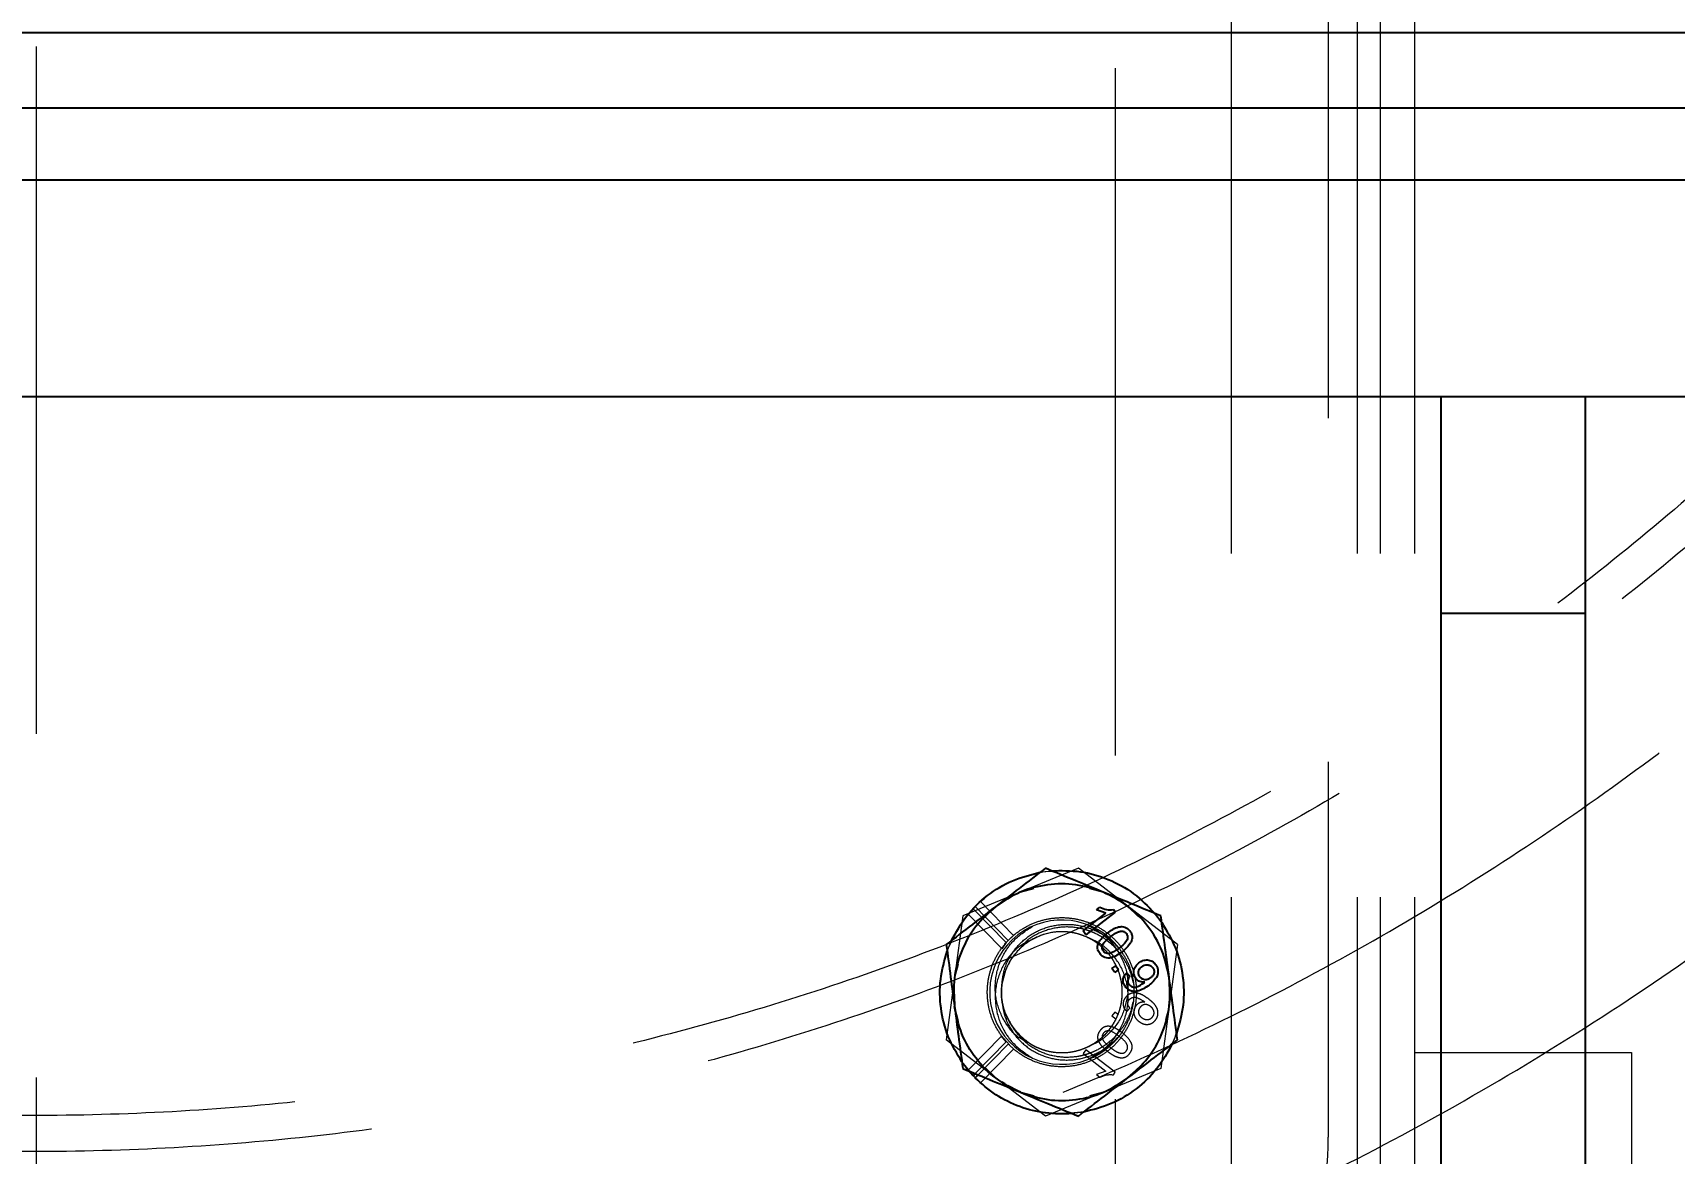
# Model space of a CAD drawing. Header units: millimetres. Extents: x 1293 to 41893, y 1011 to 26911.
# Drawn here: x 11473.7 to 11625.3, y 6521.3 to 6624.8 of the extents above; entities that cross this region are included whole.
import ezdxf

# ---------------------------------------------------------------- set-up
doc = ezdxf.new("R2010")
doc.units = ezdxf.units.MM
doc.header["$LTSCALE"] = 50
doc.linetypes.add('HIDDEN', pattern=[1.905, 1.27, -0.635])
doc.layers.add('CAPA_1', color=7, linetype='Continuous')
doc.layers.add('MAQUINAS', color=11, linetype='Continuous')
doc.styles.add('SLDTEXTSTYLE0', font='TXT', dxfattribs={"width": 0.75})
doc.dimstyles.new('SLDDIMSTYLE0', dxfattribs={"dimtxt": 100, "dimasz": 100, "dimexe": 0, "dimexo": 0.0625, "dimgap": 25, "dimtad": 2, "dimdec": 0, "dimlfac": 1.5, "dimrnd": 1e-09, "dimzin": 12, "dimdsep": 46, "dimtxsty": 'SLDTEXTSTYLE0', "dimsah": 1, "dimcen": 0.09, "dimadec": 0, "dimazin": 3, "dimtfac": 1, "dimtdec": 0, "dimtofl": 0, "dimtmove": 0, "dimatfit": 3, "dimfxl": 1, "dimfrac": 2, "dimtolj": 1, "dimtzin": 12, "dimarcsym": 0})

# ---------------------------------------------------------------- blocks, each defined once
blk = doc.blocks.new('_D_5')
at = {"layer": 'CAPA_1', "transparency": 16777216}
for p, q in [((11574.4, 7831.18), (17588.06, 7831.18)), ((17538.06, 7831.18), (17538.06, 4708.49)), ((16485.16, 4708.49), (17588.06, 4708.49))]:
    blk.add_line(p, q, dxfattribs=at)
for points in [[(17538.06, 7831.18), (17522.68, 7731.18), (17553.45, 7731.18)], [(17538.06, 4708.49), (17553.45, 4808.49), (17522.68, 4808.49)]]:
    blk.add_solid(points, dxfattribs=at)
at = {"layer": 'CAPA_1', "transparency": 16777216, "insert": (17409.15, 6122.06), "char_height": 100, "attachment_point": 1, "rotation": 90, "style": 'SLDTEXTSTYLE0'}
blk.add_mtext('4684', dxfattribs=at)
blk = doc.blocks.new('_D_15')
at = {"layer": 'CAPA_1', "transparency": 16777216}
for p, q in [((6530.12, 8742.38), (6530.12, 9415.65)), ((16745.16, 6492), (16745.16, 9415.65)), ((6530.12, 9365.65), (16745.16, 9365.65))]:
    blk.add_line(p, q, dxfattribs=at)
for points in [[(6530.12, 9365.65), (6630.12, 9350.26), (6630.12, 9381.03)], [(16745.16, 9365.65), (16645.16, 9381.03), (16645.16, 9350.26)]]:
    blk.add_solid(points, dxfattribs=at)
at = {"layer": 'CAPA_1', "transparency": 16777216, "insert": (11452.92, 9494.55), "char_height": 100, "attachment_point": 1, "style": 'SLDTEXTSTYLE0'}
blk.add_mtext('15323', dxfattribs=at)

msp = doc.modelspace()

# ---------------------------------------------------------------- linework, layer by layer
at = {"color": 1, "linetype": 'HIDDEN', "lineweight": 18}
for p, q in [((11584.4054871, 6481.4522048), (11584.4054871, 6979.7855382)), ((11596.0471537, 6481.4522048), (11596.0471537, 6979.7855382)), ((11598.1638204, 6481.4522048), (11598.1638204, 6979.7855382)), ((11601.3388204, 6481.4522048), (11601.3388204, 6979.7855382)), ((11593.3388204, 6938.4522048), (11593.3388204, 6522.7855382)), ((11573.6721537, 6462.7855382), (11573.6721537, 6758.1188715)), ((11474.0054871, 6464.7855382), (11474.0054871, 6684.7862958)), ((11601.3388204, 6530.6188715), (11621.3388204, 6530.6188715)), ((11621.3388204, 6530.6188715), (11621.3388204, 6515.9105382))]:
    msp.add_line(p, q, dxfattribs=at)
msp.add_arc((11560.0054871, 6522.7855382), 33.3333333, 270, 0, dxfattribs=at)
at = {"layer": 'MAQUINAS', "linetype": 'Continuous', "lineweight": 25}
for p, q in [((11699.0054871, 6624.7855382), (11248.3388204, 6624.7855382)), ((11203.7268228, 6617.8435736), (11705.2958163, 6617.8435736)), ((11705.2958163, 6611.1769069), (11157.0601562, 6611.1769069)), ((11705.2958163, 6591.1769069), (11157.0601562, 6591.1769069)), ((11603.7268228, 6591.1769069), (11603.7268228, 6423.7929069)), ((11617.0601562, 6591.1769069), (11617.0601562, 6423.7929069)), ((11603.7268228, 6571.1769069), (11617.0601562, 6571.1769069)), ((11571.9129021, 6543.7819405), (11572.2336186, 6544.028815)), ((11572.7950153, 6543.4636933), (11571.9129021, 6543.7819405)), ((11573.489451, 6543.8008667), (11573.6618447, 6543.5769087)), ((11570.6804603, 6541.8359953), (11572.7950153, 6543.4636933)), ((11573.6618447, 6543.5769087), (11570.9482564, 6541.4880993)), ((11570.9482564, 6541.4880993), (11570.6804603, 6541.8359953)), ((11573.358421, 6538.3570359), (11573.706317, 6538.624832)), ((11573.6262171, 6538.00914), (11573.358421, 6538.3570359)), ((11573.9741131, 6538.276936), (11573.6262171, 6538.00914)), ((11573.706317, 6538.624832), (11573.9741131, 6538.276936)), ((11574.7156931, 6537.961319), (11575.0182788, 6537.6402027)), ((11576.3277712, 6537.0388996), (11576.3928335, 6537.091579)), ((11560.5284822, 6528.4632985), (11560.0799105, 6528.9697264)), ((11560.5284822, 6528.4632985), (11560.721764, 6528.6612963)), ((11560.7243139, 6528.260317), (11561.0026555, 6528.5454501))]:
    msp.add_line(p, q, dxfattribs=at)
at = {"layer": 'MAQUINAS', "linetype": 'HIDDEN', "lineweight": 18}
for p, q in [((11570.2515122, 6547.6228082), (11559.5767262, 6543.2202773)), ((11566.2221753, 6547.0998635), (11566.9578238, 6547.2850493)), ((11566.7226513, 6547.2537224), (11567.7615123, 6547.3921073)), ((11567.179474, 6547.314575), (11568.3022438, 6547.3740415)), ((11579.4016088, 6540.5794379), (11570.2515122, 6547.6228082)), ((11564.9141192, 6545.4215427), (11566.1607717, 6545.7535401)), ((11571.2928739, 6545.7535401), (11572.5528914, 6545.4138537)), ((11560.2133072, 6543.4828181), (11560.5284822, 6543.8905154)), ((11560.5284822, 6543.8905154), (11563.5855892, 6540.7588164)), ((11560.7243139, 6544.0934968), (11561.2130512, 6544.5587791)), ((11563.7776651, 6540.9656453), (11560.7243139, 6544.0934968)), ((11561.2130512, 6544.5587791), (11561.6068812, 6544.8483422)), ((11564.2701582, 6541.4270801), (11561.2130512, 6544.5587791)), ((11562.5578947, 6544.0265731), (11561.7162408, 6543.187489)), ((11574.8265605, 6544.101123), (11575.7374049, 6543.187489)), ((11559.5767262, 6543.2202773), (11558.0520369, 6531.774376)), ((11560.0799105, 6543.3840875), (11563.1590504, 6540.229818)), ((11577.140301, 6543.6157442), (11578.074162, 6542.400596)), ((11577.3175406, 6543.4509781), (11577.956816, 6542.6204906)), ((11558.1319335, 6539.9796512), (11558.5315191, 6540.9485237)), ((11558.2775122, 6540.3326349), (11558.8102276, 6541.3960519)), ((11563.5855892, 6540.7588164), (11563.168491, 6540.1890732)), ((11564.2701582, 6541.4270801), (11563.7776651, 6540.9656453)), ((11564.382641, 6541.5053336), (11564.2701582, 6541.4270801)), ((11566.7192023, 6541.3876672), (11566.5914755, 6541.3216566)), ((11572.9452048, 6541.3170203), (11572.7933146, 6541.4597177)), ((11558.0233796, 6539.5061077), (11558.2018419, 6540.1491578)), ((11579.4016088, 6540.5794379), (11577.8769194, 6529.1335366)), ((11559.1501897, 6538.7429581), (11558.8143816, 6537.4973266)), ((11578.303456, 6538.7429581), (11578.6092971, 6537.5945223)), ((11559.1501897, 6533.6108558), (11558.814358, 6534.8719062)), ((11574.7156931, 6534.3924949), (11575.0182788, 6534.7136112)), ((11575.1721529, 6534.6015685), (11575.3286174, 6535.2772782)), ((11576.3277712, 6535.3149143), (11576.3928335, 6535.2622349)), ((11578.6392641, 6534.8564872), (11578.303456, 6533.6108558)), ((11573.6262171, 6534.3446739), (11573.358421, 6533.996778)), ((11573.358421, 6533.996778), (11573.706317, 6533.7289819)), ((11573.9741131, 6534.0768778), (11573.6262171, 6534.3446739)), ((11567.2021335, 6524.7310057), (11558.0520369, 6531.774376)), ((11560.0799105, 6528.9697264), (11563.1590504, 6532.1239959)), ((11563.1359867, 6532.1630695), (11563.8806302, 6531.3004024)), ((11563.5855892, 6531.5949975), (11563.1590504, 6532.1239959)), ((11564.2073484, 6532.961592), (11564.5246435, 6532.5190954)), ((11579.3217122, 6532.3741627), (11578.9221266, 6531.4052902)), ((11579.4418976, 6532.8984468), (11579.0905931, 6531.8137698)), ((11560.721764, 6528.6612963), (11563.5855892, 6531.5949975)), ((11563.7776651, 6531.3881686), (11561.0026555, 6528.5454501)), ((11564.2701582, 6530.9267338), (11561.2130512, 6527.7950348)), ((11570.9482564, 6530.8657145), (11570.6804603, 6530.5178186)), ((11570.6804603, 6530.5178186), (11572.7950153, 6528.8901206)), ((11573.6618447, 6528.7769052), (11570.9482564, 6530.8657145)), ((11572.5484814, 6530.7534227), (11572.9941503, 6531.0717542)), ((11579.0074005, 6531.6120533), (11578.6493983, 6530.9673646)), ((11560.784188, 6528.2117789), (11559.476497, 6529.7714247)), ((11560.0799105, 6528.9697264), (11559.4968296, 6529.7333233)), ((11562.6270852, 6528.2526908), (11561.7162408, 6529.1663249)), ((11577.8769194, 6529.1335366), (11567.2021335, 6524.7310057)), ((11572.7950153, 6528.8901206), (11571.9129021, 6528.5718734)), ((11573.489451, 6528.5529472), (11573.6618447, 6528.7769052)), ((11575.7374049, 6529.1663249), (11574.8957509, 6528.3272408)), ((11571.9129021, 6528.5718734), (11572.2336186, 6528.3249989)), ((11566.1607717, 6526.6002738), (11565.0132766, 6526.9096254)), ((11572.5395265, 6526.9322711), (11571.2928739, 6526.6002738)), ((11570.7948469, 6525.1197214), (11569.252805, 6524.9721302)), ((11570.7309944, 6525.1000915), (11569.6921334, 6524.9617065))]:
    msp.add_line(p, q, dxfattribs=at)
msp.add_arc((11568.7268228, 6536.1769069), 6.6666667, 37.587605897, 307.587605897, dxfattribs=at)
for points in [[(11697.8579799, 6903.1351303), (11695.0782724, 6907.2834672), (11689.5188572, 6915.5801408), (11680.3115972, 6927.4074614), (11670.5048164, 6938.7348965), (11660.0651574, 6949.485269), (11649.0426731, 6959.635884), (11637.467434, 6969.1518217), (11625.3770953, 6978.0039406), (11612.8093669, 6986.1641744), (11599.80388, 6993.6069054), (11586.4015311, 7000.3087008), (11572.6444952, 7006.2484782), (11558.5760553, 7011.4075478), (11544.2404764, 7015.7696776), (11529.6828634, 7019.3211426), (11514.9490201, 7022.0507687), (11500.0853044, 7023.9499673), (11485.1384832, 7025.012763), (11470.1555847, 7025.2358118), (11455.1837506, 7024.6184118), (11440.2700878, 7023.1625057), (11425.4615204, 7020.8726743), (11410.8046414, 7017.7561222), (11396.3455668, 7013.8226552), (11382.1297903, 7009.0846495), (11368.20204, 7003.5570127), (11354.6061377, 6997.2571367), (11341.384861, 6990.2048432), (11328.5798092, 6982.4223213), (11316.2312715, 6973.9340579), (11304.3781012, 6964.76676), (11293.0575925, 6954.9492714), (11282.3053641, 6944.5124815), (11272.1552463, 6933.4892284), (11262.6391754, 6921.9141953), (11253.7870922, 6909.8238014), (11245.6268488, 6897.2560878), (11238.1841203, 6884.250597), (11231.4823243, 6870.8482491), (11225.5425471, 6857.0912129), (11220.3834774, 6843.0227731), (11216.0213476, 6828.6871941), (11212.4698826, 6814.1295812), (11209.7402565, 6799.3957378), (11207.8410579, 6784.5320222), (11206.7782622, 6769.5852009), (11206.5552137, 6754.6023026), (11207.1726126, 6739.6304678), (11208.6285226, 6724.7168076), (11210.9183393, 6709.9082306), (11214.0349466, 6695.2513873), (11217.9682076, 6680.7921795), (11222.706982, 6666.5769003), (11228.2317497, 6652.647294), (11234.5423336, 6639.0583181), (11241.5546649, 6625.8111917), (11246.84244, 6617.3388057), (11249.4863275, 6613.1026127)], [(11249.4863275, 6613.1026127), (11252.2660351, 6608.9542759), (11257.8254502, 6600.6576022), (11267.0327103, 6588.8302816), (11276.839491, 6577.5028465), (11287.27915, 6566.752474), (11298.3016344, 6556.601859), (11309.8768735, 6547.0859213), (11321.9672121, 6538.2338025), (11334.5349406, 6530.0735686), (11347.5404274, 6522.6308376), (11360.9427764, 6515.9290422), (11374.6998123, 6509.9892648), (11388.7682522, 6504.8301952), (11403.1038311, 6500.4680654), (11417.661444, 6496.9166004), (11432.3952874, 6494.1869743), (11447.2590031, 6492.2877757), (11462.2058243, 6491.22498), (11477.1887228, 6491.0019312), (11492.1605569, 6491.6193312), (11507.0742196, 6493.0752373), (11521.8827871, 6495.3650687), (11536.5396661, 6498.4816208), (11550.9987406, 6502.4150878), (11565.2145171, 6507.1530935), (11579.1422675, 6512.6807303), (11592.7381698, 6518.9806064), (11605.9594464, 6526.0328999), (11618.7644983, 6533.8154217), (11631.1130359, 6542.3036852), (11642.9662063, 6551.470983), (11654.286715, 6561.2884716), (11665.0389434, 6571.7252615), (11675.1890611, 6582.7485146), (11684.7051321, 6594.3235477), (11693.5572152, 6606.4139416), (11701.7174586, 6618.9816552), (11709.1601871, 6631.987146), (11715.8619831, 6645.3894939), (11721.8017604, 6659.1465301), (11726.96083, 6673.21497), (11731.3229598, 6687.5505489), (11734.8744249, 6702.1081618), (11737.6040509, 6716.8420052), (11739.5032496, 6731.7057208), (11740.5660453, 6746.6525421), (11740.7890938, 6761.6354404), (11740.1716949, 6776.6072752), (11738.7157848, 6791.5209354), (11736.4259682, 6806.3295124), (11733.3093609, 6820.9863557), (11729.3760999, 6835.4455635), (11724.6373254, 6849.6608427), (11719.1125578, 6863.590449), (11712.8019739, 6877.1794249), (11705.7896425, 6890.4265513), (11700.5018675, 6898.8989373), (11697.8579799, 6903.1351303)], [(11563.1590504, 6532.1239959), (11562.9194956, 6532.4947189), (11562.440386, 6533.2361651), (11562.0075335, 6534.4962947), (11561.8068906, 6535.8074858), (11561.8644545, 6537.1351161), (11562.1731194, 6538.4267696), (11562.7228808, 6539.6359583), (11563.4931795, 6540.7179901), (11564.4558073, 6541.6331758), (11565.5753667, 6542.3478687), (11566.810727, 6542.8358124), (11568.1164932, 6543.0790763), (11569.4446859, 6543.0687222), (11570.746501, 6542.8051303), (11571.9741035, 6542.2979863), (11573.0823857, 6541.5659251), (11574.030624, 6540.635846), (11574.7839757, 6539.5419245), (11575.3147592, 6538.3243564), (11575.6034708, 6537.027881), (11575.6395021, 6535.7001367), (11575.421529, 6534.3899112), (11574.957561, 6533.1453485), (11574.264646, 6532.0121791), (11573.3682467, 6531.0320426), (11572.3012948, 6530.240948), (11571.103018, 6529.6679859), (11569.8173613, 6529.3341271), (11568.4918842, 6529.2519472), (11567.1741025, 6529.4233158), (11565.9168736, 6529.8462283), (11564.7498388, 6530.4891262), (11564.101723, 6531.0884878), (11563.7776651, 6531.3881686)], [(11564.3018336, 6532.7707312), (11563.9225373, 6533.4010804), (11563.1639446, 6534.6617789), (11563.0534611, 6536.9224387), (11563.7583287, 6539.0323672), (11565.2325643, 6540.7175537), (11567.2352964, 6541.7087948), (11569.4660307, 6541.8585726), (11571.5839767, 6541.1431755), (11573.2670186, 6539.671764), (11574.258821, 6537.6682648), (11574.4084984, 6535.4377749), (11573.6929416, 6533.3196182), (11572.2222691, 6531.6371744), (11570.2159738, 6530.6431906), (11567.9959288, 6530.5016409), (11565.8387888, 6531.1868682), (11564.814152, 6532.2427768), (11564.3018336, 6532.7707312)], [(11574.0096336, 6540.2433987), (11574.2569379, 6539.8815399), (11574.7515467, 6539.1578222), (11575.2015793, 6537.915659), (11575.4343628, 6536.6151551), (11575.3688467, 6535.7410197), (11575.3360886, 6535.303952)], [(11564.3018336, 6532.7707312), (11564.0946865, 6533.0738314), (11563.6803922, 6533.680032), (11563.3034357, 6534.720493), (11563.1084516, 6535.8098214), (11563.1633292, 6536.5420149), (11563.1907681, 6536.9081117)]]:
    msp.add_open_spline(points, degree=3, dxfattribs=at)
for points, knots in [([(11382.9587308, 6525.2096641), (11386.6966343, 6523.792143), (11394.8062279, 6520.7167506), (11407.6016692, 6516.8850895), (11421.2264032, 6513.5441632), (11435.0237417, 6510.9925094), (11448.9406484, 6509.2131146), (11462.9359146, 6508.2182874), (11476.9648149, 6508.0093599), (11490.9833944, 6508.5874713), (11504.9474959, 6509.9506735), (11518.8131963, 6512.0947119), (11532.5368657, 6515.0128315), (11546.075325, 6518.6958531), (11559.3859771, 6523.1321879), (11572.4269419, 6528.3078779), (11585.1571875, 6534.2066382), (11597.53666, 6540.8099093), (11609.5264089, 6548.0969147), (11621.0887101, 6556.044727), (11632.1871842, 6564.6283392), (11642.7869114, 6573.8207443), (11652.8545411, 6583.5930194), (11662.3583966, 6593.9144175), (11671.2685754, 6604.7524635), (11679.5570428, 6616.073057), (11687.1977201, 6627.8405791), (11694.166567, 6640.018005), (11700.4416569, 6652.5670198), (11706.0032461, 6665.4481399), (11710.8338357, 6678.6208363), (11714.9182269, 6692.043663), (11718.2435686, 6705.6743868), (11720.7993983, 6719.4701203), (11722.5776742, 6733.387457), (11723.5728013, 6747.382608), (11723.7816482, 6761.411539), (11723.2035593, 6775.4301109), (11721.8403476, 6789.3942122), (11719.6963246, 6803.2599211), (11716.7781529, 6816.9835571), (11713.0953243, 6830.5221412), (11708.6582696, 6843.8323277), (11703.4852661, 6856.8750302), (11697.5764797, 6869.5987904), (11691.0106264, 6882.0024668), (11686.0595261, 6889.9354125), (11683.583976, 6893.9018854)], [0, 0, 0, 0, 0.0190619629, 0.0413560092, 0.0636500555, 0.0859441018, 0.1082381481, 0.1305321944, 0.1528262407, 0.175120287, 0.1974143333, 0.2197083796, 0.2420024259, 0.2642964722, 0.2865905185, 0.3088845648, 0.3311786111, 0.3534726574, 0.3757667037, 0.39806075, 0.4203547963, 0.4426488426, 0.4649428889, 0.4872369352, 0.5095309815, 0.5318250278, 0.5541190741, 0.5764131204, 0.5987071667, 0.621001213, 0.6432952593, 0.6655893055, 0.6878833518, 0.7101773981, 0.7324714444, 0.7547654907, 0.777059537, 0.7993535833, 0.8216476296, 0.8439416759, 0.8662357222, 0.8885297685, 0.9108238148, 0.9331178611, 0.9554119074, 0.9777059537, 1, 1, 1, 1]), ([(11672.3886788, 6886.6601247), (11674.7321996, 6882.905197), (11679.4192412, 6875.3953417), (11685.6349157, 6863.6531947), (11691.2285668, 6851.608035), (11696.1256767, 6839.2609433), (11700.3260885, 6826.6606334), (11703.8124996, 6813.8441072), (11706.5750354, 6800.8523984), (11708.6047106, 6787.726194), (11709.8952177, 6774.5068448), (11710.4424751, 6761.2359301), (11710.2447667, 6747.9552087), (11709.3027131, 6734.7064658), (11707.6192786, 6721.531387), (11705.1997598, 6708.471426), (11702.0517696, 6695.5676742), (11698.1852126, 6682.8607316), (11693.6122545, 6670.3905789), (11688.3472834, 6658.1964519), (11682.406865, 6646.3167178), (11675.8096899, 6634.7887547), (11668.5765154, 6623.6488337), (11660.7300996, 6612.9320052), (11652.2951303, 6602.6719884), (11643.2981471, 6592.9010649), (11633.7674577, 6583.6499777), (11623.7330493, 6574.9478343), (11613.2264937, 6566.8220147), (11602.2808486, 6559.2980858), (11590.930553, 6552.3997206), (11579.211319, 6546.148624), (11567.1600198, 6540.5644642), (11554.8145732, 6535.6648111), (11542.2138225, 6531.4650807), (11529.3974144, 6527.978487), (11516.405674, 6525.2160001), (11503.2794781, 6523.1863118), (11490.0601266, 6521.8958083), (11476.7892125, 6521.3485499), (11463.5084909, 6521.5462585), (11450.259748, 6522.4883121), (11437.0846692, 6524.1717467), (11424.0247082, 6526.5912654), (11411.1209564, 6529.7392556), (11398.4140138, 6533.6058126), (11385.9438611, 6538.1787707), (11373.7497342, 6543.4437418), (11361.8700001, 6549.3841603), (11350.3420369, 6555.9813353), (11339.202116, 6563.2145099), (11328.4852875, 6571.0609256), (11318.2252706, 6579.4958949), (11308.4543471, 6588.4928782), (11299.20326, 6598.0235675), (11290.5011165, 6608.057976), (11282.3752968, 6618.5645315), (11274.8513683, 6629.5101766), (11267.9530018, 6640.8604722), (11261.7019101, 6652.5797063), (11256.1177321, 6664.6310051), (11251.2181468, 6676.9764531), (11247.0181634, 6689.5771988), (11243.5325139, 6702.3936253), (11240.7665031, 6715.3852974), (11238.7499663, 6728.5117483), (11237.4382649, 6741.4550011), (11237.1834506, 6750.0272009), (11237.0601497, 6754.1751621)], [0, 0, 0, 0, 0.0151658644, 0.0303317289, 0.0454975933, 0.0606634577, 0.0758293222, 0.0909951866, 0.106161051, 0.1213269155, 0.1364927799, 0.1516586443, 0.1668245088, 0.1819903732, 0.1971562376, 0.2123221021, 0.2274879665, 0.2426538309, 0.2578196954, 0.2729855598, 0.2881514242, 0.3033172886, 0.3184831531, 0.3336490175, 0.3488148819, 0.3639807464, 0.3791466108, 0.3943124752, 0.4094783397, 0.4246442041, 0.4398100685, 0.454975933, 0.4701417974, 0.4853076618, 0.5004735263, 0.5156393907, 0.5308052551, 0.5459711196, 0.561136984, 0.5763028484, 0.5914687129, 0.6066345773, 0.6218004417, 0.6369663062, 0.6521321706, 0.667298035, 0.6824638995, 0.6976297639, 0.7127956283, 0.7279614928, 0.7431273572, 0.7582932216, 0.7734590861, 0.7886249505, 0.8037908149, 0.8189566794, 0.8341225438, 0.8492884082, 0.8644542726, 0.8796201371, 0.8947860015, 0.9099518659, 0.9251177304, 0.9402835948, 0.9554494592, 0.9706153237, 0.9857811881, 1, 1, 1, 1]), ([(11669.5898545, 6884.8496845), (11671.900368, 6881.1476431), (11676.5213949, 6873.7435605), (11682.6495247, 6862.1667958), (11688.164392, 6850.2912863), (11692.9925285, 6838.1180973), (11697.1337796, 6825.6952565), (11700.5710863, 6813.0592447), (11703.2947132, 6800.2505178), (11705.2958014, 6787.3091895), (11706.5681323, 6774.2760283), (11707.1076819, 6761.1920279), (11706.9127581, 6748.0983589), (11705.9839728, 6735.036218), (11704.3242486, 6722.0467037), (11701.9388077, 6709.1706858), (11698.8351553, 6696.4486769), (11695.0230569, 6683.9207054), (11690.5145066, 6671.6261887), (11685.3236901, 6659.60381), (11679.4669395, 6647.8913961), (11672.9626824, 6636.5257986), (11665.8313835, 6625.5427779), (11658.0954806, 6614.9768907), (11649.7793137, 6604.8613811), (11640.9090486, 6595.2280762), (11631.5125943, 6586.1072861), (11621.6195155, 6577.5277081), (11611.2609397, 6569.5163366), (11600.4694586, 6562.0983785), (11589.2790262, 6555.2971734), (11577.7248519, 6549.1341204), (11565.8432893, 6543.6286108), (11553.6717222, 6538.7979668), (11541.2484469, 6534.6573876), (11528.6125515, 6531.2199008), (11515.8037935, 6528.4963225), (11502.8624731, 6526.4952202), (11489.8293114, 6525.2228972), (11476.745305, 6524.6833299), (11463.6516605, 6524.8783166), (11450.589428, 6525.8068679), (11437.6002554, 6527.4674652), (11424.7229622, 6529.8496478), (11412.0057127, 6532.9654605), (11399.7335425, 6536.6500414), (11391.841333, 6539.6474342), (11388.0286614, 6541.0954538)], [0, 0, 0, 0, 0.0222545734, 0.0445091467, 0.0667637201, 0.0890182934, 0.1112728668, 0.1335274402, 0.1557820135, 0.1780365869, 0.2002911602, 0.2225457336, 0.244800307, 0.2670548803, 0.2893094537, 0.311564027, 0.3338186004, 0.3560731738, 0.3783277471, 0.4005823205, 0.4228368938, 0.4450914672, 0.4673460406, 0.4896006139, 0.5118551873, 0.5341097606, 0.556364334, 0.5786189074, 0.6008734807, 0.6231280541, 0.6453826274, 0.6676372008, 0.6898917742, 0.7121463475, 0.7344009209, 0.7566554942, 0.7789100676, 0.801164641, 0.8234192143, 0.8456737877, 0.867928361, 0.8901829344, 0.9124375078, 0.9346920811, 0.9569466545, 0.9792012278, 1, 1, 1, 1]), ([(11565.6733863, 6531.506636), (11565.3777164, 6531.6407921), (11564.4300184, 6532.0707968), (11563.3192419, 6533.5096224), (11562.5437145, 6535.5031284), (11562.5372732, 6537.6576487), (11563.1707663, 6539.4869595), (11564.3022144, 6541.1254432), (11565.3675857, 6541.8368141), (11566.0059486, 6542.2630624)], [0, 0, 0, 0, 0.0732264336, 0.2347095441, 0.3940996063, 0.5545736187, 0.7120391025, 0.8274559039, 1, 1, 1, 1]), ([(11563.1907681, 6536.9081117), (11563.2338233, 6537.2998), (11563.3188769, 6538.0735607), (11563.8306317, 6539.3899046), (11564.7739674, 6540.7060175), (11566.2346036, 6541.7908086), (11567.9018435, 6542.3891575), (11569.6679086, 6542.5068801), (11571.3961292, 6542.1199952), (11572.8980518, 6541.3485729), (11573.6634395, 6540.5875972), (11574.0096336, 6540.2433987)], [0, 0, 0, 0, 0.0816774137, 0.1613496724, 0.2910356424, 0.4131482386, 0.5342213598, 0.6547650554, 0.7763459924, 0.8988385918, 1, 1, 1, 1]), ([(11571.1236376, 6542.3978171), (11571.814744, 6541.9835545), (11573.0034569, 6541.2710169), (11574.2470925, 6539.5254745), (11574.8521608, 6537.8507629), (11574.8363632, 6536.6863022), (11574.830662, 6536.2660609)], [0, 0, 0, 0, 0.31469522543, 0.54128025989, 0.83445298878, 1, 1, 1, 1]), ([(11566.3457056, 6541.1946399), (11565.8119677, 6540.9654909), (11564.617918, 6540.452851), (11563.3116578, 6538.8555054), (11562.5457533, 6536.847644), (11562.5367319, 6534.6969728), (11563.1708659, 6532.8667059), (11564.3021798, 6531.2284223), (11565.3675728, 6530.5170192), (11566.0059486, 6530.0907515)], [0, 0, 0, 0, 0.123454461, 0.2761857272, 0.4269373812, 0.5787142389, 0.7276456201, 0.8368072169, 1, 1, 1, 1]), ([(11564.3018336, 6532.7707312), (11564.4659669, 6532.5744899), (11564.876035, 6532.0842039), (11565.4734652, 6531.6168414), (11566.0202531, 6531.2873918), (11566.4048423, 6531.0908913), (11566.8936265, 6530.8917506), (11567.2626725, 6530.7841382), (11567.4651051, 6530.7371798), (11567.46543, 6530.7371045), (11567.4659129, 6530.7369925), (11567.4667876, 6530.7367898), (11567.4683893, 6530.736419), (11567.4713758, 6530.7357287), (11567.4771122, 6530.734407), (11567.4886422, 6530.7317667), (11567.5133394, 6530.7261821), (11567.5705747, 6530.7135948), (11567.7470184, 6530.6773601), (11568.3485267, 6530.5812467), (11569.0308159, 6530.5783785), (11569.6930564, 6530.6735505), (11570.0732008, 6530.7517936), (11570.4990483, 6530.8742409), (11570.8753218, 6531.0183275), (11571.1037216, 6531.1230996), (11571.3324762, 6531.2351821), (11571.6231979, 6531.3946172), (11572.0225612, 6531.6605636), (11572.3976735, 6531.9597835), (11572.7273583, 6532.2726226), (11573.0484511, 6532.6295648), (11573.3769403, 6533.0647012), (11573.6296531, 6533.4897411), (11573.7695678, 6533.7766352), (11573.8753017, 6534.00821), (11573.9990092, 6534.3158886), (11574.1391998, 6534.7749478), (11574.2395082, 6535.2443767), (11574.3026184, 6535.748084), (11574.3183809, 6536.2510585), (11574.2901108, 6536.715985), (11574.2359306, 6537.1138086), (11574.1776658, 6537.3990519), (11574.1351814, 6537.5677762), (11574.0789929, 6537.7787811), (11573.9808002, 6538.0886342), (11573.8074192, 6538.5073912), (11573.6254477, 6538.8664279), (11573.445586, 6539.1687937), (11573.1566234, 6539.5957261), (11572.6973451, 6540.1387929), (11572.0311698, 6540.7059394), (11571.3711643, 6541.1116823), (11570.7559602, 6541.3915455), (11570.1701757, 6541.5833318), (11569.5794135, 6541.7059421), (11568.978465, 6541.7660716), (11567.94137, 6541.7587085), (11566.4619934, 6541.4040834), (11564.8443011, 6540.3348503), (11563.6326421, 6538.7855173), (11563.3380596, 6537.5339144), (11563.1907681, 6536.9081117)], [0, 0, 0, 0, 0.025018323, 0.0625053898, 0.0734572968, 0.0875361209, 0.104740829, 0.1250701572, 0.125080336, 0.1250883732, 0.1251028124, 0.1251288734, 0.1251762942, 0.1252637903, 0.1254290133, 0.1257526892, 0.1264219921, 0.1279083411, 0.1314909577, 0.144057831, 0.1875385089, 0.1974735474, 0.2095663574, 0.2255092503, 0.240804478, 0.2489691829, 0.2501055716, 0.2657484014, 0.2813911332, 0.2970337673, 0.3126763039, 0.3258384328, 0.3440073164, 0.3659743186, 0.3741240851, 0.3752533222, 0.3909019299, 0.4065503387, 0.4221985497, 0.437846564, 0.4561991599, 0.4713848355, 0.4834024446, 0.4954856352, 0.4998684638, 0.5004378006, 0.5168672586, 0.5316455586, 0.5447723981, 0.5562475085, 0.5660706552, 0.5952357524, 0.6255589748, 0.6513476693, 0.6708425213, 0.6916213335, 0.7115647882, 0.7298044111, 0.7506539997, 0.8129901319, 0.8753265091, 0.9376631316, 1, 1, 1, 1]), ([(11575.3360886, 6537.0498619), (11575.259263, 6537.3611997), (11575.1056, 6537.983923), (11574.7415442, 6538.7798993), (11574.3190138, 6539.4803716), (11573.8275066, 6540.1154707), (11573.0419661, 6540.8876053), (11572.2239489, 6541.4211692), (11571.4995875, 6541.7446944), (11571.0964231, 6541.8949451), (11570.6546461, 6542.0250787), (11569.7983549, 6542.2033719), (11568.5048787, 6542.2406008), (11566.8698843, 6541.8083425), (11565.5499148, 6541.0768572), (11564.9792166, 6540.3693744), (11564.7674214, 6540.1068163)], [0, 0, 0, 0, 0.0699531717, 0.1399170449, 0.1901923525, 0.2485507149, 0.3148790409, 0.4302457793, 0.4592126242, 0.4882048533, 0.524204434, 0.5597296781, 0.6792717558, 0.8024242777, 0.9266765026, 1, 1, 1, 1]), ([(11571.1236376, 6529.9559968), (11571.8138481, 6530.3702328), (11573.0010201, 6531.0827246), (11574.2545379, 6532.8285606), (11574.8390451, 6534.5538148), (11574.8983992, 6536.4860901), (11574.3914152, 6538.3882355), (11573.2772922, 6539.9038541), (11572.0649236, 6540.8304285), (11571.3589019, 6541.1266696), (11571.0058822, 6541.2747939)], [0, 0, 0, 0, 0.1658148816, 0.2852039535, 0.4396784971, 0.5380553588, 0.6848651222, 0.8410092936, 0.9205026363, 1, 1, 1, 1]), ([(11563.1907681, 6535.4457022), (11563.2338234, 6535.0540139), (11563.318877, 6534.2802533), (11563.8306315, 6532.9639095), (11564.7739672, 6531.6477967), (11566.2346033, 6530.5630054), (11567.9018433, 6529.9646565), (11569.6679084, 6529.8469338), (11571.396129, 6530.2338186), (11572.8980517, 6531.005241), (11573.6634394, 6531.7662167), (11574.0096336, 6532.1104152)], [0, 0, 0, 0, 0.0816774133, 0.1613496529, 0.2910356165, 0.4131482169, 0.5342213428, 0.6547650426, 0.7763459837, 0.8988385874, 1, 1, 1, 1]), ([(11575.3360886, 6535.303952), (11575.2592623, 6534.9926128), (11575.1055981, 6534.369887), (11574.7415405, 6533.5739074), (11574.3190074, 6532.8734327), (11573.8274965, 6532.2383315), (11573.0419512, 6531.4661966), (11572.223929, 6530.9326329), (11571.4995669, 6530.6091115), (11571.096395, 6530.4588571), (11570.6546283, 6530.328742), (11569.7982121, 6530.1503276), (11568.5063472, 6530.1148125), (11566.8642392, 6530.5395269), (11565.3609413, 6531.4157644), (11564.6549808, 6532.3189332), (11564.3018336, 6532.7707312)], [0, 0, 0, 0, 0.0665560551, 0.1331222362, 0.1809560042, 0.2364803585, 0.299587621, 0.4093514992, 0.4369115377, 0.4644957278, 0.4987475813, 0.5325481494, 0.6462841599, 0.7634545923, 0.88167135, 1, 1, 1, 1]), ([(11574.830662, 6536.087753), (11574.6985367, 6535.3946129), (11574.4246423, 6533.957741), (11573.2724988, 6532.4503145), (11572.0657785, 6531.5233221), (11571.3591869, 6531.2271232), (11571.0058822, 6531.07902)], [0, 0, 0, 0, 0.3159019864, 0.6548613537, 0.8274263124, 1, 1, 1, 1]), ([(11575.3360886, 6535.303952), (11575.2547655, 6534.875542), (11575.0921187, 6534.0187194), (11574.6729689, 6533.1227788), (11574.3339318, 6532.5656407), (11574.1503144, 6532.2954716), (11573.9538198, 6532.0346422), (11573.786052, 6531.8331918), (11573.6257802, 6531.6539645), (11573.3277103, 6531.3373176), (11573.0268759, 6531.0878092), (11572.7933146, 6530.8940962)], [0, 0, 0, 0, 0.2499521683, 0.4999058112, 0.5624707111, 0.6250342165, 0.6875963471, 0.7501571225, 0.7756704073, 0.8258353255, 1, 1, 1, 1]), ([(11574.5969181, 6535.677694), (11574.5309386, 6535.5773368), (11574.431661, 6535.426332), (11574.3810059, 6535.1908033), (11574.3807308, 6534.9522163), (11574.475989, 6534.6595004), (11574.6357077, 6534.4815903), (11574.7156931, 6534.3924949)], [0, 0, 0, 0, 0.2498591948, 0.3759561592, 0.5004815934, 0.749846529, 1, 1, 1, 1]), ([(11576.7785881, 6535.5193312), (11576.6122285, 6535.6406695), (11576.2800749, 6535.8829335), (11575.7958456, 6536.0902847), (11575.3815705, 6536.1235113), (11575.0765026, 6536.0588231), (11574.8017809, 6535.9104558), (11574.6652248, 6535.755303), (11574.5969181, 6535.677694)], [0, 0, 0, 0, 0.2504849259, 0.5001184801, 0.6280398822, 0.7500923866, 0.8749936837, 1, 1, 1, 1]), ([(11575.0182788, 6534.7136112), (11574.969122, 6534.7720049), (11574.8804303, 6534.8773624), (11574.8140977, 6535.0402857), (11574.8062946, 6535.1709913), (11574.8299241, 6535.3082721), (11574.8863135, 6535.3961475), (11574.9238327, 6535.454616)], [0, 0, 0, 0, 0.2770742738, 0.4999140274, 0.6248342849, 0.7503808481, 1, 1, 1, 1]), ([(11574.9238327, 6535.454616), (11574.9680428, 6535.5038633), (11575.0564261, 6535.6023169), (11575.237236, 6535.6909024), (11575.4356317, 6535.7215946), (11575.8248031, 6535.6345129), (11576.1043166, 6535.456903), (11576.3277712, 6535.3149143)], [0, 0, 0, 0, 0.1252073258, 0.2503100191, 0.3753386279, 0.5006201474, 1, 1, 1, 1]), ([(11575.5601475, 6534.9137318), (11575.53998, 6534.8859958), (11575.4996433, 6534.8305217), (11575.4340316, 6534.7099762), (11575.3780329, 6534.54761), (11575.3573713, 6534.341709), (11575.3812264, 6534.1366779), (11575.4455156, 6533.939589), (11575.5813949, 6533.6989508), (11575.7371954, 6533.5620584), (11575.8407752, 6533.4710492)], [0, 0, 0, 0, 0.0626107389, 0.1252263593, 0.2501941382, 0.3735862588, 0.5002863049, 0.6245798583, 0.750412027, 1, 1, 1, 1]), ([(11576.3928335, 6535.2622349), (11576.314143, 6535.2652925), (11576.1558479, 6535.2714432), (11575.927315, 6535.2027067), (11575.7166816, 6535.0901566), (11575.6122722, 6534.9724799), (11575.5601475, 6534.9137318)], [0, 0, 0, 0, 0.2495404591, 0.5019797072, 0.7513717736, 1, 1, 1, 1]), ([(11575.9548479, 6534.7787148), (11575.9053037, 6534.7030362), (11575.8311366, 6534.5897464), (11575.7983597, 6534.4114358), (11575.8044118, 6534.2767366), (11575.8395682, 6534.1457904), (11575.9213453, 6533.9842384), (11576.0227733, 6533.8934359), (11576.0900893, 6533.8331718)], [0, 0, 0, 0, 0.2495203093, 0.3735284255, 0.4998883672, 0.623789863, 0.7503156792, 1, 1, 1, 1]), ([(11575.9548479, 6534.7787148), (11575.9053039, 6534.7030362), (11575.8310732, 6534.5896487), (11575.7983522, 6534.4113152), (11575.8044447, 6534.2765155), (11575.839617, 6534.1456869), (11575.9214227, 6533.9841624), (11576.0227712, 6533.8934351), (11576.0900893, 6533.8331718)], [0, 0, 0, 0, 0.2495205461, 0.3738507837, 0.4998887841, 0.6240955932, 0.7503154422, 1, 1, 1, 1]), ([(11576.9195697, 6534.8567749), (11576.8438189, 6534.9079175), (11576.7292987, 6534.9852349), (11576.5524794, 6535.0336755), (11576.414883, 6535.0402847), (11576.2809421, 6535.0165491), (11576.1108204, 6534.9466963), (11576.0173262, 6534.8460036), (11575.9548479, 6534.7787148)], [0, 0, 0, 0, 0.24997660167, 0.37791512867, 0.50034202129, 0.62710640099, 0.75081098206, 1, 1, 1, 1]), ([(11577.3816995, 6533.6093972), (11577.4341173, 6533.6883325), (11577.5389373, 6533.8461795), (11577.6083925, 6534.125062), (11577.6096442, 6534.4101429), (11577.505968, 6534.7765962), (11577.2187291, 6535.1649222), (11576.9255535, 6535.4009922), (11576.7785881, 6535.5193312)], [0, 0, 0, 0, 0.1250635897, 0.2500895576, 0.3751100052, 0.5001693996, 0.7494409524, 1, 1, 1, 1]), ([(11577.1095994, 6533.9036852), (11577.1585802, 6533.9818275), (11577.2317207, 6534.0985133), (11577.2514466, 6534.2822687), (11577.2341129, 6534.4182031), (11577.188226, 6534.5487812), (11577.0937038, 6534.7065459), (11576.9890441, 6534.7968379), (11576.9195697, 6534.8567749)], [0, 0, 0, 0, 0.249017166, 0.3718446562, 0.4993648037, 0.6232259432, 0.7498923764, 1, 1, 1, 1]), ([(11575.8407752, 6533.4710492), (11575.961973, 6533.3903148), (11576.1446675, 6533.2686151), (11576.4286499, 6533.2013206), (11576.6476875, 6533.1951844), (11576.861033, 6533.2343082), (11577.1323945, 6533.3433694), (11577.2817813, 6533.5027767), (11577.3816995, 6533.6093972)], [0, 0, 0, 0, 0.2498687718, 0.3766540303, 0.5003478215, 0.6274593765, 0.7508241712, 1, 1, 1, 1]), ([(11576.0900893, 6533.8331718), (11576.1698391, 6533.7798156), (11576.3291286, 6533.6732438), (11576.5743299, 6533.6358222), (11576.7632407, 6533.6618903), (11576.9442237, 6533.7299368), (11577.0430981, 6533.833817), (11577.1095994, 6533.9036852)], [0, 0, 0, 0, 0.250250228, 0.4998414106, 0.6292883972, 0.7506655241, 1, 1, 1, 1]), ([(11572.2524472, 6532.6319738), (11572.1734653, 6532.5100111), (11572.0548412, 6532.3268333), (11572.0234252, 6532.0742215), (11572.0272732, 6531.930602), (11572.0406657, 6531.8599392), (11572.0473617, 6531.8246084)], [0, 0, 0, 0, 0.4987953461, 0.7491482596, 0.8745764119, 1, 1, 1, 1]), ([(11572.2524472, 6532.6319738), (11572.1741442, 6532.5100761), (11572.0565397, 6532.3269959), (11572.0158665, 6532.0378398), (11572.0368631, 6531.895687), (11572.0473617, 6531.8246084)], [0, 0, 0, 0, 0.4990363131, 0.7495101716, 1, 1, 1, 1]), ([(11572.0473617, 6531.8246084), (11572.0919673, 6531.7106816), (11572.1812434, 6531.4826618), (11572.4865441, 6531.0954788), (11572.7682609, 6530.8613506), (11572.9560588, 6530.7052764)], [0, 0, 0, 0, 0.249753552, 0.499871473, 1, 1, 1, 1]), ([(11574.2950391, 6532.444756), (11574.1385712, 6532.558746), (11573.826013, 6532.7864508), (11573.3783306, 6532.9897675), (11572.9920814, 6533.0437399), (11572.7011612, 6532.9968841), (11572.4430094, 6532.8520986), (11572.316008, 6532.7053951), (11572.2524472, 6532.6319738)], [0, 0, 0, 0, 0.2504715078, 0.5003387545, 0.6261880614, 0.750180477, 0.8749718456, 1, 1, 1, 1]), ([(11574.2950391, 6532.444756), (11574.1385715, 6532.5587336), (11573.8260137, 6532.7864138), (11573.3786359, 6532.9897446), (11572.9924399, 6533.0435191), (11572.7014378, 6532.9971017), (11572.4430116, 6532.8520841), (11572.3160088, 6532.7053903), (11572.2524472, 6532.6319738)], [0, 0, 0, 0, 0.2504758129, 0.50034735438, 0.62576834082, 0.75017618309, 0.87496969665, 1, 1, 1, 1]), ([(11572.5655535, 6532.3909574), (11572.5285828, 6532.3312126), (11572.454621, 6532.21169), (11572.4473872, 6531.997215), (11572.4952232, 6531.7920389), (11572.7313677, 6531.4423366), (11573.0055979, 6531.2256517), (11573.224942, 6531.0523354)], [0, 0, 0, 0, 0.1246963828, 0.2494616582, 0.3744323466, 0.4996371137, 1, 1, 1, 1]), ([(11574.0283302, 6532.0960233), (11573.804686, 6532.2639226), (11573.5250857, 6532.4738306), (11573.1265451, 6532.6111602), (11572.9159116, 6532.6064552), (11572.7110333, 6532.5430629), (11572.6140328, 6532.4416446), (11572.5655535, 6532.3909574)], [0, 0, 0, 0, 0.5004095025, 0.6256126137, 0.7505796735, 0.875343692, 1, 1, 1, 1]), ([(11574.6847897, 6530.7535962), (11574.7222992, 6530.8131555), (11574.7973164, 6530.9322712), (11574.8085885, 6531.1475492), (11574.7570022, 6531.3524184), (11574.5247006, 6531.7051349), (11574.2489218, 6531.9223089), (11574.0283302, 6532.0960233)], [0, 0, 0, 0, 0.1247447425, 0.2494837578, 0.3744708184, 0.4996480989, 1, 1, 1, 1]), ([(11575.0008251, 6530.5163849), (11575.0550328, 6530.5970467), (11575.1634039, 6530.7583042), (11575.2372137, 6531.0449502), (11575.2135003, 6531.3396492), (11574.9659699, 6531.8713774), (11574.5930463, 6532.1900785), (11574.2950391, 6532.444756)], [0, 0, 0, 0, 0.125373348, 0.2506437386, 0.375697515, 0.5011131747, 1, 1, 1, 1]), ([(11572.9560588, 6530.7052764), (11573.1127241, 6530.5912998), (11573.4256683, 6530.3636278), (11573.8771367, 6530.1571074), (11574.2646798, 6530.1052393), (11574.5548281, 6530.1546112), (11574.8097787, 6530.2963675), (11574.9371009, 6530.4429973), (11575.0008251, 6530.5163849)], [0, 0, 0, 0, 0.25048154931, 0.50034527738, 0.63186646805, 0.75022129776, 0.87498677906, 1, 1, 1, 1]), ([(11573.224942, 6531.0523354), (11573.3776812, 6530.9411254), (11573.6067767, 6530.77432), (11573.9424577, 6530.5934433), (11574.1282637, 6530.5549694), (11574.2210444, 6530.5357577)], [0, 0, 0, 0, 0.5003723119, 0.7505151407, 1, 1, 1, 1]), ([(11574.2210444, 6530.5357577), (11574.2655163, 6530.5373873), (11574.3544314, 6530.5406453), (11574.4828191, 6530.5817496), (11574.5775372, 6530.6413712), (11574.6427814, 6530.7018534), (11574.6707866, 6530.7363482), (11574.6847897, 6530.7535962)], [0, 0, 0, 0, 0.2500549443, 0.4999486155, 0.749722078, 0.8748570557, 1, 1, 1, 1]), ([(11572.2336186, 6528.3249989), (11572.4344983, 6528.4115461), (11572.8355632, 6528.5843414), (11573.2717401, 6528.5633998), (11573.489451, 6528.5529472)], [0, 0, 0, 0, 0.5008657323, 1, 1, 1, 1])]:
    msp.add_open_spline(points, degree=3, knots=knots, dxfattribs=at)
at = {"layer": 'MAQUINAS', "linetype": 'Continuous', "lineweight": 25}
for points in [[(11558.5315191, 6540.9485237), (11558.9668451, 6541.7334687), (11559.8374971, 6543.3033588), (11561.8034406, 6545.171126), (11564.1120493, 6546.5937343), (11565.8524506, 6547.0337264), (11566.7226513, 6547.2537224)], [(11567.7615123, 6547.3921073), (11568.6589576, 6547.4075765), (11570.4538483, 6547.4385147), (11573.0543539, 6546.6698413), (11575.4406732, 6545.3818317), (11576.6919182, 6544.094596), (11577.3175406, 6543.4509781)], [(11572.5395265, 6545.4215427), (11571.7070932, 6545.6934749), (11570.0422267, 6546.2373392), (11567.3931102, 6546.1891388), (11564.8237513, 6545.5421948), (11563.3593072, 6544.5814803), (11562.6270852, 6544.101123)], [(11578.6392641, 6537.4973266), (11578.4585476, 6538.354201), (11578.0971147, 6540.0679499), (11576.7308136, 6542.3380519), (11574.8858643, 6544.23971), (11573.3216391, 6545.0275985), (11572.5395265, 6545.4215427)], [(11562.6270852, 6544.101123), (11561.9753684, 6543.5161808), (11560.6719349, 6542.3462963), (11559.3891194, 6540.0279938), (11558.6647098, 6537.4793918), (11558.764491, 6535.7307888), (11558.8143816, 6534.8564872)], [(11577.956816, 6542.6204906), (11578.4189353, 6541.8510147), (11579.343174, 6540.3120629), (11579.9777361, 6537.6756223), (11580.0554467, 6534.9650044), (11579.5662904, 6533.2377766), (11579.3217122, 6532.3741627)], [(11559.4968296, 6529.7333233), (11559.0347103, 6530.5027992), (11558.1104716, 6532.041751), (11557.4759095, 6534.6781916), (11557.3981989, 6537.3888095), (11557.8873553, 6539.1160373), (11558.1319335, 6539.9796512)], [(11574.8265605, 6528.2526908), (11575.4782772, 6528.8376331), (11576.7817108, 6530.0075176), (11578.0645263, 6532.32582), (11578.7889358, 6534.8744221), (11578.6891547, 6536.6230251), (11578.6392641, 6537.4973266)], [(11564.9141192, 6526.9322711), (11564.1320066, 6527.3262154), (11562.5677814, 6528.1141039), (11560.722832, 6530.015762), (11559.356531, 6532.285864), (11558.995098, 6533.9996128), (11558.8143816, 6534.8564872)], [(11578.9221266, 6531.4052902), (11578.4868005, 6530.6203452), (11577.6161485, 6529.0504551), (11575.650205, 6527.1826879), (11573.3415963, 6525.7600796), (11571.601195, 6525.3200875), (11570.7309944, 6525.1000915)], [(11569.6921334, 6524.9617065), (11568.8679592, 6524.9428551), (11567.2196108, 6524.9051521), (11564.8136612, 6525.5383283), (11562.5708729, 6526.6150857), (11561.3398336, 6527.7119066), (11560.7243139, 6528.260317)], [(11564.9141192, 6526.9322711), (11565.7465524, 6526.660339), (11567.4114189, 6526.1164747), (11570.0605355, 6526.1646751), (11572.6298944, 6526.811619), (11574.0943384, 6527.7723336), (11574.8265605, 6528.2526908)]]:
    msp.add_open_spline(points, degree=3, dxfattribs=at)
for points, knots in [([(11567.2021335, 6547.6228082), (11566.4024718, 6547.0072613), (11564.9015234, 6545.8518926), (11563.3513645, 6544.6586437), (11562.6270852, 6544.101123)], [0, 0, 0, 0, 0.5327709195, 1, 1, 1, 1]), ([(11572.5395265, 6545.4215427), (11571.6945598, 6545.7700267), (11569.8860964, 6546.5158792), (11568.1350435, 6547.2380543), (11567.2021335, 6547.6228082)], [0, 0, 0, 0, 0.46722908045, 1, 1, 1, 1]), ([(11577.8769194, 6543.2202773), (11576.9440094, 6543.6050311), (11575.1929565, 6544.3272062), (11573.3844931, 6545.0730587), (11572.5395265, 6545.4215427)], [0, 0, 0, 0, 0.5327709195, 1, 1, 1, 1]), ([(11562.6270852, 6544.101123), (11561.9028059, 6543.5436024), (11560.352647, 6542.3503535), (11558.8516985, 6541.1949847), (11558.0520369, 6540.5794379)], [0, 0, 0, 0, 0.4672290805, 1, 1, 1, 1]), ([(11572.2336186, 6544.028815), (11572.4344983, 6543.9422677), (11572.8355632, 6543.7694725), (11573.2717401, 6543.790414), (11573.489451, 6543.8008667)], [0, 0, 0, 0, 0.5008657323, 1, 1, 1, 1]), ([(11578.6392641, 6537.4973266), (11578.5185767, 6538.4033312), (11578.2602723, 6540.3424327), (11578.0101678, 6542.2199765), (11577.8769194, 6543.2202773)], [0, 0, 0, 0, 0.4672290805, 1, 1, 1, 1]), ([(11572.0473617, 6540.5292055), (11572.0919673, 6540.6431323), (11572.1812434, 6540.8711521), (11572.4865441, 6541.2583351), (11572.7682609, 6541.4924632), (11572.9560588, 6541.6485375)], [0, 0, 0, 0, 0.249753552, 0.499871473, 1, 1, 1, 1]), ([(11572.5655535, 6539.9628565), (11572.5285828, 6540.0226013), (11572.454621, 6540.1421239), (11572.4473872, 6540.3565989), (11572.4952232, 6540.5617749), (11572.7313677, 6540.9114773), (11573.0055979, 6541.1281622), (11573.224942, 6541.3014784)], [0, 0, 0, 0, 0.1246963828, 0.2494616582, 0.3744323466, 0.4996371137, 1, 1, 1, 1]), ([(11572.9560588, 6541.6485375), (11573.1127237, 6541.7625139), (11573.4256671, 6541.9901856), (11573.8770247, 6542.1966551), (11574.264544, 6542.2485662), (11574.5547176, 6542.1992668), (11574.8097784, 6542.0574458), (11574.9371008, 6541.9108164), (11575.0008251, 6541.837429)], [0, 0, 0, 0, 0.2504817087, 0.5003455958, 0.6317049057, 0.7502211388, 0.8749866995, 1, 1, 1, 1]), ([(11573.224942, 6541.3014784), (11573.3776812, 6541.4126885), (11573.6067767, 6541.5794939), (11573.9424577, 6541.7603706), (11574.1282637, 6541.7988445), (11574.2210444, 6541.8180562)], [0, 0, 0, 0, 0.5003723119, 0.7505151407, 1, 1, 1, 1]), ([(11574.6847897, 6541.6002177), (11574.7222992, 6541.5406584), (11574.7973164, 6541.4215426), (11574.8085885, 6541.2062647), (11574.7570022, 6541.0013955), (11574.5247006, 6540.648679), (11574.2489218, 6540.431505), (11574.0283302, 6540.2577906)], [0, 0, 0, 0, 0.1247447425, 0.2494837578, 0.3744708184, 0.4996480989, 1, 1, 1, 1]), ([(11574.2210444, 6541.8180562), (11574.2655412, 6541.8164463), (11574.3545061, 6541.8132276), (11574.4825205, 6541.7718283), (11574.5975651, 6541.701425), (11574.6557113, 6541.6339575), (11574.6847897, 6541.6002177)], [0, 0, 0, 0, 0.25015845617, 0.50015557244, 0.75003243026, 1, 1, 1, 1]), ([(11575.0008251, 6541.837429), (11575.0550328, 6541.7567672), (11575.1634039, 6541.5955097), (11575.2372137, 6541.3088636), (11575.2135003, 6541.0141647), (11574.9659699, 6540.4824365), (11574.5930463, 6540.1637353), (11574.2950391, 6539.9090578)], [0, 0, 0, 0, 0.125373348, 0.2506437386, 0.375697515, 0.5011131747, 1, 1, 1, 1]), ([(11558.0520369, 6540.5794379), (11558.1852853, 6539.5791371), (11558.4353897, 6537.7015933), (11558.6936942, 6535.7624918), (11558.8143816, 6534.8564872)], [0, 0, 0, 0, 0.5327709195, 1, 1, 1, 1]), ([(11572.2524472, 6539.7218401), (11572.1734653, 6539.8438028), (11572.0548412, 6540.0269805), (11572.0234252, 6540.2795923), (11572.0272732, 6540.4232119), (11572.0406657, 6540.4938747), (11572.0473617, 6540.5292055)], [0, 0, 0, 0, 0.4987953461, 0.7491482596, 0.8745764119, 1, 1, 1, 1]), ([(11574.2950391, 6539.9090578), (11574.1385715, 6539.7950803), (11573.8260137, 6539.5674001), (11573.3786359, 6539.3640692), (11572.9924399, 6539.3102948), (11572.7014378, 6539.3567122), (11572.4430116, 6539.5017297), (11572.3160088, 6539.6484236), (11572.2524472, 6539.7218401)], [0, 0, 0, 0, 0.2504758129, 0.5003473544, 0.6257683408, 0.7501761831, 0.8749696966, 1, 1, 1, 1]), ([(11574.0283302, 6540.2577906), (11573.804686, 6540.0898913), (11573.5250857, 6539.8799833), (11573.1265451, 6539.7426537), (11572.9159116, 6539.7473587), (11572.7110333, 6539.810751), (11572.6140328, 6539.9121693), (11572.5655535, 6539.9628565)], [0, 0, 0, 0, 0.5004095025, 0.6256126137, 0.7505796735, 0.875343692, 1, 1, 1, 1]), ([(11574.5969181, 6536.6761198), (11574.5309353, 6536.7764766), (11574.4317158, 6536.9273849), (11574.3810321, 6537.1628949), (11574.3806868, 6537.4014878), (11574.4759915, 6537.6943131), (11574.6357085, 6537.8722234), (11574.7156931, 6537.961319)], [0, 0, 0, 0, 0.2498594906, 0.3757183909, 0.500481002, 0.7498462328, 1, 1, 1, 1]), ([(11575.5601475, 6537.4400821), (11575.5212895, 6537.496743), (11575.4435997, 6537.6100264), (11575.3785123, 6537.8064107), (11575.3572504, 6538.0118933), (11575.3812073, 6538.216928), (11575.4454572, 6538.4141052), (11575.5813095, 6538.6547869), (11575.7371975, 6538.7917568), (11575.8407752, 6538.8827647)], [0, 0, 0, 0, 0.1250740585, 0.2500636243, 0.3732612247, 0.5001992382, 0.6242961009, 0.7503685137, 1, 1, 1, 1]), ([(11575.9548479, 6537.575099), (11575.9053039, 6537.6507777), (11575.8310732, 6537.7641652), (11575.7983522, 6537.9424987), (11575.8044447, 6538.0772984), (11575.839617, 6538.208127), (11575.9214227, 6538.3696515), (11576.0227712, 6538.4603788), (11576.0900893, 6538.5206421)], [0, 0, 0, 0, 0.2495205461, 0.3738507838, 0.4998887841, 0.6240955932, 0.7503154422, 1, 1, 1, 1]), ([(11575.8407752, 6538.8827647), (11575.9619728, 6538.9635006), (11576.1445697, 6539.0851377), (11576.4285312, 6539.1524718), (11576.6474464, 6539.1586482), (11576.8609056, 6539.1195424), (11577.1323044, 6539.0105365), (11577.2817806, 6538.8510362), (11577.3816995, 6538.7444167)], [0, 0, 0, 0, 0.2498688585, 0.3764535287, 0.5003476657, 0.6272386366, 0.7508240847, 1, 1, 1, 1]), ([(11576.0900893, 6538.5206421), (11576.1698392, 6538.5739978), (11576.3291291, 6538.6805687), (11576.5744403, 6538.7180132), (11576.7633507, 6538.6918906), (11576.9443028, 6538.6238009), (11577.043099, 6538.5199987), (11577.1095994, 6538.4501287)], [0, 0, 0, 0, 0.25025039885, 0.49984175183, 0.62957629769, 0.75066535386, 1, 1, 1, 1]), ([(11577.3816995, 6538.7444167), (11577.4341173, 6538.6654813), (11577.5389373, 6538.5076343), (11577.6083925, 6538.2287519), (11577.6096442, 6537.9436709), (11577.505968, 6537.5772177), (11577.2187291, 6537.1888917), (11576.9255535, 6536.9528217), (11576.7785881, 6536.8344826)], [0, 0, 0, 0, 0.1250635897, 0.2500895576, 0.3751100052, 0.5001693996, 0.7494409524, 1, 1, 1, 1]), ([(11577.1095994, 6538.4501287), (11577.1585773, 6538.3719861), (11577.2317713, 6538.2552074), (11577.2514555, 6538.0714325), (11577.234059, 6537.9353892), (11577.1881721, 6537.804918), (11577.0936108, 6537.6471879), (11576.9890442, 6537.5569761), (11576.9195697, 6537.497039)], [0, 0, 0, 0, 0.2490168506, 0.3721383925, 0.4993654558, 0.6235619335, 0.7498926933, 1, 1, 1, 1]), ([(11576.7785881, 6536.8344826), (11576.6122288, 6536.7131442), (11576.2800758, 6536.4708797), (11575.7959514, 6536.2635778), (11575.3816948, 6536.2302963), (11575.0766053, 6536.2949343), (11574.8017812, 6536.4433582), (11574.6652249, 6536.5985109), (11574.5969181, 6536.6761198)], [0, 0, 0, 0, 0.2504849429, 0.5001185141, 0.6278991851, 0.7500923696, 0.8749936752, 1, 1, 1, 1]), ([(11575.0182788, 6537.6402027), (11574.9691751, 6537.5818399), (11574.8804937, 6537.4764364), (11574.8142811, 6537.3138052), (11574.8059958, 6537.1827233), (11574.8251224, 6537.0805284), (11574.8636523, 6536.9835163), (11574.9037734, 6536.9273028), (11574.9238327, 6536.8991979)], [0, 0, 0, 0, 0.2764767993, 0.4993179598, 0.6237184282, 0.7494961879, 0.8747561628, 1, 1, 1, 1]), ([(11574.9238327, 6536.8991979), (11574.9680428, 6536.8499506), (11575.0564261, 6536.751497), (11575.237236, 6536.6629115), (11575.4356317, 6536.6322192), (11575.8248031, 6536.719301), (11576.1043166, 6536.8969109), (11576.3277712, 6537.0388996)], [0, 0, 0, 0, 0.1252073258, 0.2503100191, 0.3753386279, 0.5006201474, 1, 1, 1, 1]), ([(11576.3928335, 6537.091579), (11576.3143342, 6537.0885179), (11576.1568423, 6537.0823766), (11575.9285515, 6537.1505329), (11575.7175241, 6537.2628683), (11575.6125281, 6537.381099), (11575.5601475, 6537.4400821)], [0, 0, 0, 0, 0.2489431768, 0.4994502947, 0.7502849385, 1, 1, 1, 1]), ([(11576.9195697, 6537.497039), (11576.843819, 6537.4458975), (11576.7292058, 6537.3685188), (11576.5523653, 6537.3201143), (11576.4146477, 6537.3135439), (11576.2808162, 6537.3373017), (11576.1107323, 6537.4072088), (11576.0173256, 6537.5078094), (11575.9548479, 6537.575099)], [0, 0, 0, 0, 0.2499764907, 0.3782221671, 0.5003423322, 0.6274524307, 0.7508110927, 1, 1, 1, 1]), ([(11579.4016088, 6531.774376), (11579.2683604, 6532.7746767), (11579.0182559, 6534.6522206), (11578.7599514, 6536.591322), (11578.6392641, 6537.4973266)], [0, 0, 0, 0, 0.5327709195, 1, 1, 1, 1]), ([(11558.8143816, 6534.8564872), (11558.9350689, 6533.9504826), (11559.1933734, 6532.0113812), (11559.4434778, 6530.1338374), (11559.5767262, 6529.1335366)], [0, 0, 0, 0, 0.4672290805, 1, 1, 1, 1]), ([(11574.8265605, 6528.2526908), (11575.5508398, 6528.8102115), (11577.1009987, 6530.0034604), (11578.6019471, 6531.1588291), (11579.4016088, 6531.774376)], [0, 0, 0, 0, 0.4672290805, 1, 1, 1, 1]), ([(11559.5767262, 6529.1335366), (11560.5096363, 6528.7487827), (11562.2606891, 6528.0266076), (11564.0691525, 6527.2807551), (11564.9141192, 6526.9322711)], [0, 0, 0, 0, 0.5327709195, 1, 1, 1, 1]), ([(11570.2515122, 6524.7310057), (11571.0511738, 6525.3465525), (11572.5521222, 6526.5019213), (11574.1022811, 6527.6951702), (11574.8265605, 6528.2526908)], [0, 0, 0, 0, 0.5327709195, 1, 1, 1, 1]), ([(11564.9141192, 6526.9322711), (11565.7590859, 6526.5837872), (11567.5675492, 6525.8379346), (11569.3186021, 6525.1157596), (11570.2515122, 6524.7310057)], [0, 0, 0, 0, 0.4672290805, 1, 1, 1, 1])]:
    msp.add_open_spline(points, degree=3, knots=knots, dxfattribs=at)

# ---------------------------------------------------------------- dimensions: what is measured, and where the dimension line sits
at = {"layer": 'CAPA_1'}
dim = msp.add_linear_dim(base=(16745.1618891, 9365.6463094), p1=(6530.1246702, 8678.8772747), p2=(16745.1618891, 6428.5014528), dimstyle='SLDDIMSTYLE0', dxfattribs=at)
dim.commit()
dim.dimension.update_dxf_attribs({"geometry": '_D_15', "text_midpoint": (11637.6432797, 9365.6463094), "dimtype": 160})
dim = msp.add_linear_dim(base=(17538.0605071, 4708.4929069), p1=(11510.8968592, 7831.1769069), p2=(16421.6646746, 4708.4929069), angle=90, dimstyle='SLDDIMSTYLE0', dxfattribs=at)
dim.commit()
dim.dimension.update_dxf_attribs({"geometry": '_D_5', "text_midpoint": (17538.0605071, 6269.8349069), "dimtype": 160})

doc.saveas('drawing.dxf')
